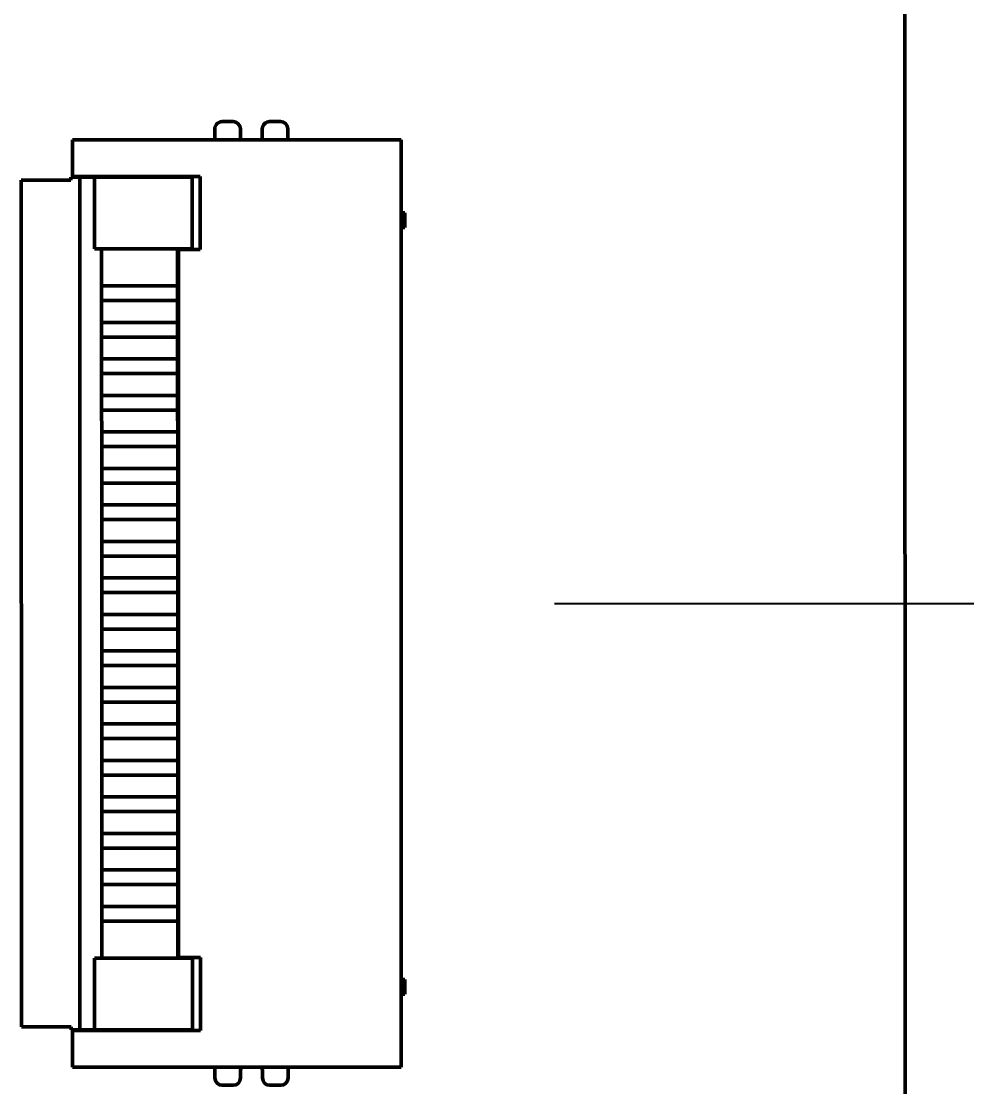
# Model space of a CAD drawing. Header units: millimetres. Extents: x 37 to 347, y 164 to 266.
# Drawn here: x 316.39 to 329.34, y 203.74 to 218.33 of the extents above; entities that cross this region are included whole.
import ezdxf

# ---------------------------------------------------------------- set-up
doc = ezdxf.new("R2010")
doc.units = ezdxf.units.MM
doc.header["$LTSCALE"] = 0.75
doc.layers.add('Visible', color=7, linetype='Continuous', lineweight=50)
doc.layers.add('尺寸标注', color=3, linetype='Continuous', lineweight=25)
doc.styles.get("Standard").update_dxf_attribs({"font": 'arial.ttf'})
doc.dimstyles.new('Dim-ISO-25', dxfattribs={"dimtxt": 3.5, "dimasz": 3.5, "dimexe": 2.1, "dimexo": 2.1, "dimgap": 1.4, "dimtad": 1, "dimzin": 12, "dimdsep": 46, "dimtxsty": 'Standard', "dimcen": 0, "dimazin": 3, "dimtp": 0.1, "dimtm": 0.1, "dimtfac": 0.714286, "dimtmove": 0, "dimatfit": 3, "dimfxl": 1, "dimtzin": 12, "dimarcsym": 0})

# ---------------------------------------------------------------- blocks, each defined once
blk = doc.blocks.new('*D91')
at = {"color": 0, "linetype": 'ByBlock', "lineweight": -2}
for p, q in [((323.694, 210.358), (342.282, 210.358)), ((340.182, 210.358), (340.182, 187.63)), ((325.757, 187.63), (342.282, 187.63))]:
    blk.add_line(p, q, dxfattribs=at)
at = {"color": 0, "linetype": 'ByBlock'}
for points in [[(340.182, 210.358), (339.598, 206.858), (340.765, 206.858)], [(340.182, 187.63), (339.598, 191.13), (340.765, 191.13)]]:
    blk.add_solid(points, dxfattribs=at)
at = {"layer": 'Defpoints', "color": 0, "linetype": 'ByBlock'}
for p in [(321.594, 210.358), (323.657, 187.63)]:
    blk.add_point(p, dxfattribs=at)
at = {"color": 0, "linetype": 'ByBlock', "lineweight": -2, "insert": (337.527, 198.994), "char_height": 2.5, "attachment_point": 5, "rotation": 90}
blk.add_mtext('22.7', dxfattribs=at)

msp = doc.modelspace()

# ---------------------------------------------------------------- linework, layer by layer
at = {"layer": 'Visible'}
for p, q in [((328.497, 184.279), (328.49, 236.439)), ((319.293, 216.958), (319.143, 216.958)), ((319.943, 216.958), (319.793, 216.958)), ((319.043, 216.858), (319.043, 216.708)), ((319.393, 216.758), (319.393, 216.858)), ((319.693, 216.858), (319.693, 216.758)), ((320.043, 216.708), (320.043, 216.858)), ((317.093, 216.208), (317.093, 216.708)), ((321.593, 216.708), (317.093, 216.708)), ((321.593, 216.708), (321.595, 204.008)), ((316.393, 216.158), (316.443, 216.158)), ((316.393, 216.158), (316.395, 204.558)), ((317.073, 216.158), (316.443, 216.158)), ((317.073, 216.198), (317.073, 216.158)), ((317.073, 216.198), (317.193, 216.198)), ((317.093, 216.208), (317.093, 216.198)), ((317.093, 216.208), (318.843, 216.208)), ((317.193, 216.198), (317.393, 216.198)), ((317.193, 216.198), (317.195, 204.518)), ((317.393, 215.218), (317.393, 216.198)), ((317.393, 216.198), (318.533, 216.198)), ((317.593, 216.198), (317.593, 216.208)), ((318.533, 216.198), (318.733, 216.198)), ((318.733, 215.218), (318.733, 216.198)), ((318.843, 216.208), (318.843, 215.208)), ((321.593, 215.708), (321.643, 215.708)), ((321.643, 215.508), (321.643, 215.708)), ((321.593, 215.508), (321.643, 215.508)), ((318.533, 215.218), (317.393, 215.218)), ((317.493, 215.218), (317.493, 214.708)), ((318.533, 214.708), (318.533, 215.218)), ((318.733, 215.218), (318.533, 215.218)), ((318.843, 215.208), (318.543, 215.208)), ((318.543, 215.208), (318.545, 205.508)), ((317.493, 214.508), (317.493, 214.708)), ((317.493, 214.708), (318.533, 214.708)), ((318.533, 214.708), (318.543, 214.708)), ((318.533, 214.708), (318.533, 214.508)), ((317.493, 214.508), (317.493, 214.208)), ((318.533, 214.508), (317.493, 214.508)), ((318.533, 214.508), (318.543, 214.508)), ((318.533, 214.208), (318.533, 214.508)), ((317.493, 214.008), (317.493, 214.208)), ((317.493, 214.208), (318.533, 214.208)), ((318.533, 214.208), (318.543, 214.208)), ((318.533, 214.208), (318.533, 214.008)), ((317.493, 214.008), (317.493, 213.708)), ((318.533, 214.008), (317.493, 214.008)), ((318.533, 214.008), (318.543, 214.008)), ((318.533, 213.708), (318.533, 214.008)), ((317.493, 213.508), (317.493, 213.708)), ((317.493, 213.708), (318.533, 213.708)), ((318.533, 213.708), (318.543, 213.708)), ((318.533, 213.708), (318.533, 213.508)), ((317.493, 213.508), (317.493, 213.208)), ((318.533, 213.508), (317.493, 213.508)), ((318.533, 213.508), (318.543, 213.508)), ((318.533, 213.208), (318.533, 213.508)), ((317.493, 213.008), (317.493, 213.208)), ((317.493, 213.208), (318.533, 213.208)), ((318.533, 213.208), (318.543, 213.208)), ((318.533, 213.208), (318.533, 213.008)), ((317.493, 213.008), (317.494, 212.708)), ((318.533, 213.008), (317.493, 213.008)), ((318.533, 213.008), (318.543, 213.008)), ((318.534, 212.708), (318.533, 213.008)), ((317.494, 212.508), (317.494, 212.708)), ((317.494, 212.708), (318.534, 212.708)), ((318.534, 212.708), (318.544, 212.708)), ((318.534, 212.708), (318.534, 212.508)), ((317.494, 212.508), (317.494, 212.208)), ((318.534, 212.508), (317.494, 212.508)), ((318.534, 212.508), (318.544, 212.508)), ((318.534, 212.208), (318.534, 212.508)), ((317.494, 212.008), (317.494, 212.208)), ((317.494, 212.208), (318.534, 212.208)), ((318.534, 212.208), (318.544, 212.208)), ((318.534, 212.208), (318.534, 212.008)), ((317.494, 212.008), (317.494, 211.708)), ((318.534, 212.008), (317.494, 212.008)), ((318.534, 212.008), (318.544, 212.008)), ((318.534, 211.708), (318.534, 212.008)), ((317.494, 211.508), (317.494, 211.708)), ((317.494, 211.708), (318.534, 211.708)), ((318.534, 211.708), (318.544, 211.708)), ((318.534, 211.708), (318.534, 211.508)), ((317.494, 211.508), (317.494, 211.208)), ((318.534, 211.508), (317.494, 211.508)), ((318.534, 211.508), (318.544, 211.508)), ((318.534, 211.208), (318.534, 211.508)), ((317.494, 211.008), (317.494, 211.208)), ((317.494, 211.208), (318.534, 211.208)), ((318.534, 211.208), (318.544, 211.208)), ((318.534, 211.208), (318.534, 211.008)), ((317.494, 211.008), (317.494, 210.708)), ((318.534, 211.008), (317.494, 211.008)), ((318.534, 211.008), (318.544, 211.008)), ((318.534, 210.708), (318.534, 211.008)), ((317.494, 210.508), (317.494, 210.708)), ((317.494, 210.708), (318.534, 210.708)), ((318.534, 210.708), (318.544, 210.708)), ((318.534, 210.708), (318.534, 210.508)), ((317.494, 210.508), (317.494, 210.208)), ((318.534, 210.508), (317.494, 210.508)), ((318.534, 210.508), (318.544, 210.508)), ((318.534, 210.208), (318.534, 210.508)), ((317.494, 210.008), (317.494, 210.208)), ((317.494, 210.208), (318.534, 210.208)), ((318.534, 210.208), (318.544, 210.208)), ((318.534, 210.208), (318.534, 210.008)), ((317.494, 210.008), (317.494, 209.708)), ((318.534, 210.008), (317.494, 210.008)), ((318.534, 210.008), (318.544, 210.008)), ((318.534, 209.708), (318.534, 210.008)), ((317.494, 209.508), (317.494, 209.708)), ((317.494, 209.708), (318.534, 209.708)), ((318.534, 209.708), (318.544, 209.708)), ((318.534, 209.708), (318.534, 209.508)), ((317.494, 209.508), (317.494, 209.208)), ((318.534, 209.508), (317.494, 209.508)), ((318.534, 209.508), (318.544, 209.508)), ((318.534, 209.208), (318.534, 209.508)), ((317.494, 209.008), (317.494, 209.208)), ((317.494, 209.208), (318.534, 209.208)), ((318.534, 209.208), (318.544, 209.208)), ((318.534, 209.208), (318.534, 209.008)), ((317.494, 209.008), (317.494, 208.708)), ((318.534, 209.008), (317.494, 209.008)), ((318.534, 209.008), (318.544, 209.008)), ((318.534, 208.708), (318.534, 209.008)), ((317.494, 208.508), (317.494, 208.708)), ((317.494, 208.708), (318.534, 208.708)), ((318.534, 208.708), (318.544, 208.708)), ((318.534, 208.708), (318.534, 208.508)), ((317.494, 208.508), (317.494, 208.208)), ((318.534, 208.508), (317.494, 208.508)), ((318.534, 208.508), (318.544, 208.508)), ((318.534, 208.208), (318.534, 208.508)), ((317.494, 208.008), (317.494, 208.208)), ((317.494, 208.208), (318.534, 208.208)), ((318.534, 208.208), (318.544, 208.208)), ((318.534, 208.208), (318.534, 208.008)), ((317.494, 208.008), (317.494, 207.708)), ((318.534, 208.008), (317.494, 208.008)), ((318.534, 208.008), (318.544, 208.008)), ((318.534, 207.708), (318.534, 208.008)), ((317.494, 207.508), (317.494, 207.708)), ((317.494, 207.708), (318.534, 207.708)), ((318.534, 207.708), (318.544, 207.708)), ((318.534, 207.708), (318.534, 207.508)), ((317.494, 207.508), (317.494, 207.208)), ((318.534, 207.508), (317.494, 207.508)), ((318.534, 207.508), (318.544, 207.508)), ((318.534, 207.208), (318.534, 207.508)), ((317.494, 207.008), (317.494, 207.208)), ((317.494, 207.208), (318.534, 207.208)), ((318.534, 207.208), (318.544, 207.208)), ((318.534, 207.208), (318.534, 207.008)), ((317.494, 207.008), (317.494, 206.708)), ((318.534, 207.008), (317.494, 207.008)), ((318.534, 207.008), (318.544, 207.008)), ((318.534, 206.708), (318.534, 207.008)), ((317.494, 206.508), (317.494, 206.708)), ((317.494, 206.708), (318.534, 206.708)), ((318.534, 206.708), (318.544, 206.708)), ((318.534, 206.708), (318.534, 206.508)), ((317.494, 206.508), (317.494, 206.208)), ((318.534, 206.508), (317.494, 206.508)), ((318.534, 206.508), (318.544, 206.508)), ((318.534, 206.208), (318.534, 206.508)), ((317.494, 206.008), (317.494, 206.208)), ((317.494, 206.208), (318.534, 206.208)), ((318.534, 206.208), (318.544, 206.208)), ((318.534, 206.208), (318.534, 206.008)), ((317.494, 206.008), (317.495, 205.498)), ((318.534, 206.008), (317.494, 206.008)), ((318.534, 206.008), (318.544, 206.008)), ((318.535, 205.498), (318.534, 206.008)), ((317.395, 204.518), (317.395, 205.498)), ((317.395, 205.498), (318.535, 205.498)), ((318.535, 205.498), (318.735, 205.498)), ((318.545, 205.508), (318.845, 205.508)), ((318.735, 204.518), (318.735, 205.498)), ((318.845, 205.508), (318.845, 204.508)), ((321.595, 205.208), (321.645, 205.208)), ((321.645, 205.008), (321.645, 205.208)), ((321.595, 205.008), (321.645, 205.008)), ((316.445, 204.558), (316.395, 204.558)), ((316.445, 204.558), (317.075, 204.558)), ((317.075, 204.558), (317.075, 204.518)), ((317.195, 204.518), (317.075, 204.518)), ((317.095, 204.518), (317.095, 204.508)), ((317.095, 204.008), (317.095, 204.508)), ((318.845, 204.508), (317.095, 204.508)), ((317.395, 204.518), (317.195, 204.518)), ((318.535, 204.518), (317.395, 204.518)), ((317.595, 204.508), (317.595, 204.518)), ((318.735, 204.518), (318.535, 204.518)), ((317.095, 204.008), (321.595, 204.008)), ((319.045, 204.008), (319.045, 203.858)), ((319.395, 203.858), (319.395, 203.958)), ((319.695, 203.958), (319.695, 203.858)), ((320.045, 203.858), (320.045, 204.008)), ((319.145, 203.758), (319.295, 203.758)), ((319.795, 203.758), (319.945, 203.758))]:
    msp.add_line(p, q, dxfattribs=at)
for centre, start, end in [((319.143, 216.858), 90.008, 180.008), ((319.293, 216.858), 0.008, 90.008), ((319.793, 216.858), 90.008, 180.008), ((319.943, 216.858), 0.008, 90.008), ((319.145, 203.858), 180.008, 270.008), ((319.295, 203.858), 270.008, 0.008), ((319.795, 203.858), 180.008, 270.008), ((319.945, 203.858), 270.008, 0.008)]:
    msp.add_arc(centre, 0.1, start, end, dxfattribs=at)
at = {"layer": 'Visible', "extrusion": (0, 0, -1)}
for centre, start, end in [((-319.493, 216.758), 329.992, 359.992), ((-319.593, 216.758), 179.992, 209.992), ((-319.495, 203.958), 359.992, 29.992), ((-319.595, 203.958), 149.992, 179.992)]:
    msp.add_arc(centre, 0.1, start, end, dxfattribs=at)

# ---------------------------------------------------------------- dimensions: what is measured, and where the dimension line sits
at = {"layer": '尺寸标注'}
dim = msp.add_linear_dim(base=(340.182, 187.63), p1=(321.594, 210.358), p2=(323.657, 187.63), angle=90, text='22.7', dimstyle='Dim-ISO-25', override={"dimtxt": 2.5, "dimtoh": 1}, dxfattribs=at)
dim.commit()
dim.dimension.update_dxf_attribs({"geometry": '*D91', "text_midpoint": (337.527, 198.994)})

doc.saveas('drawing.dxf')
